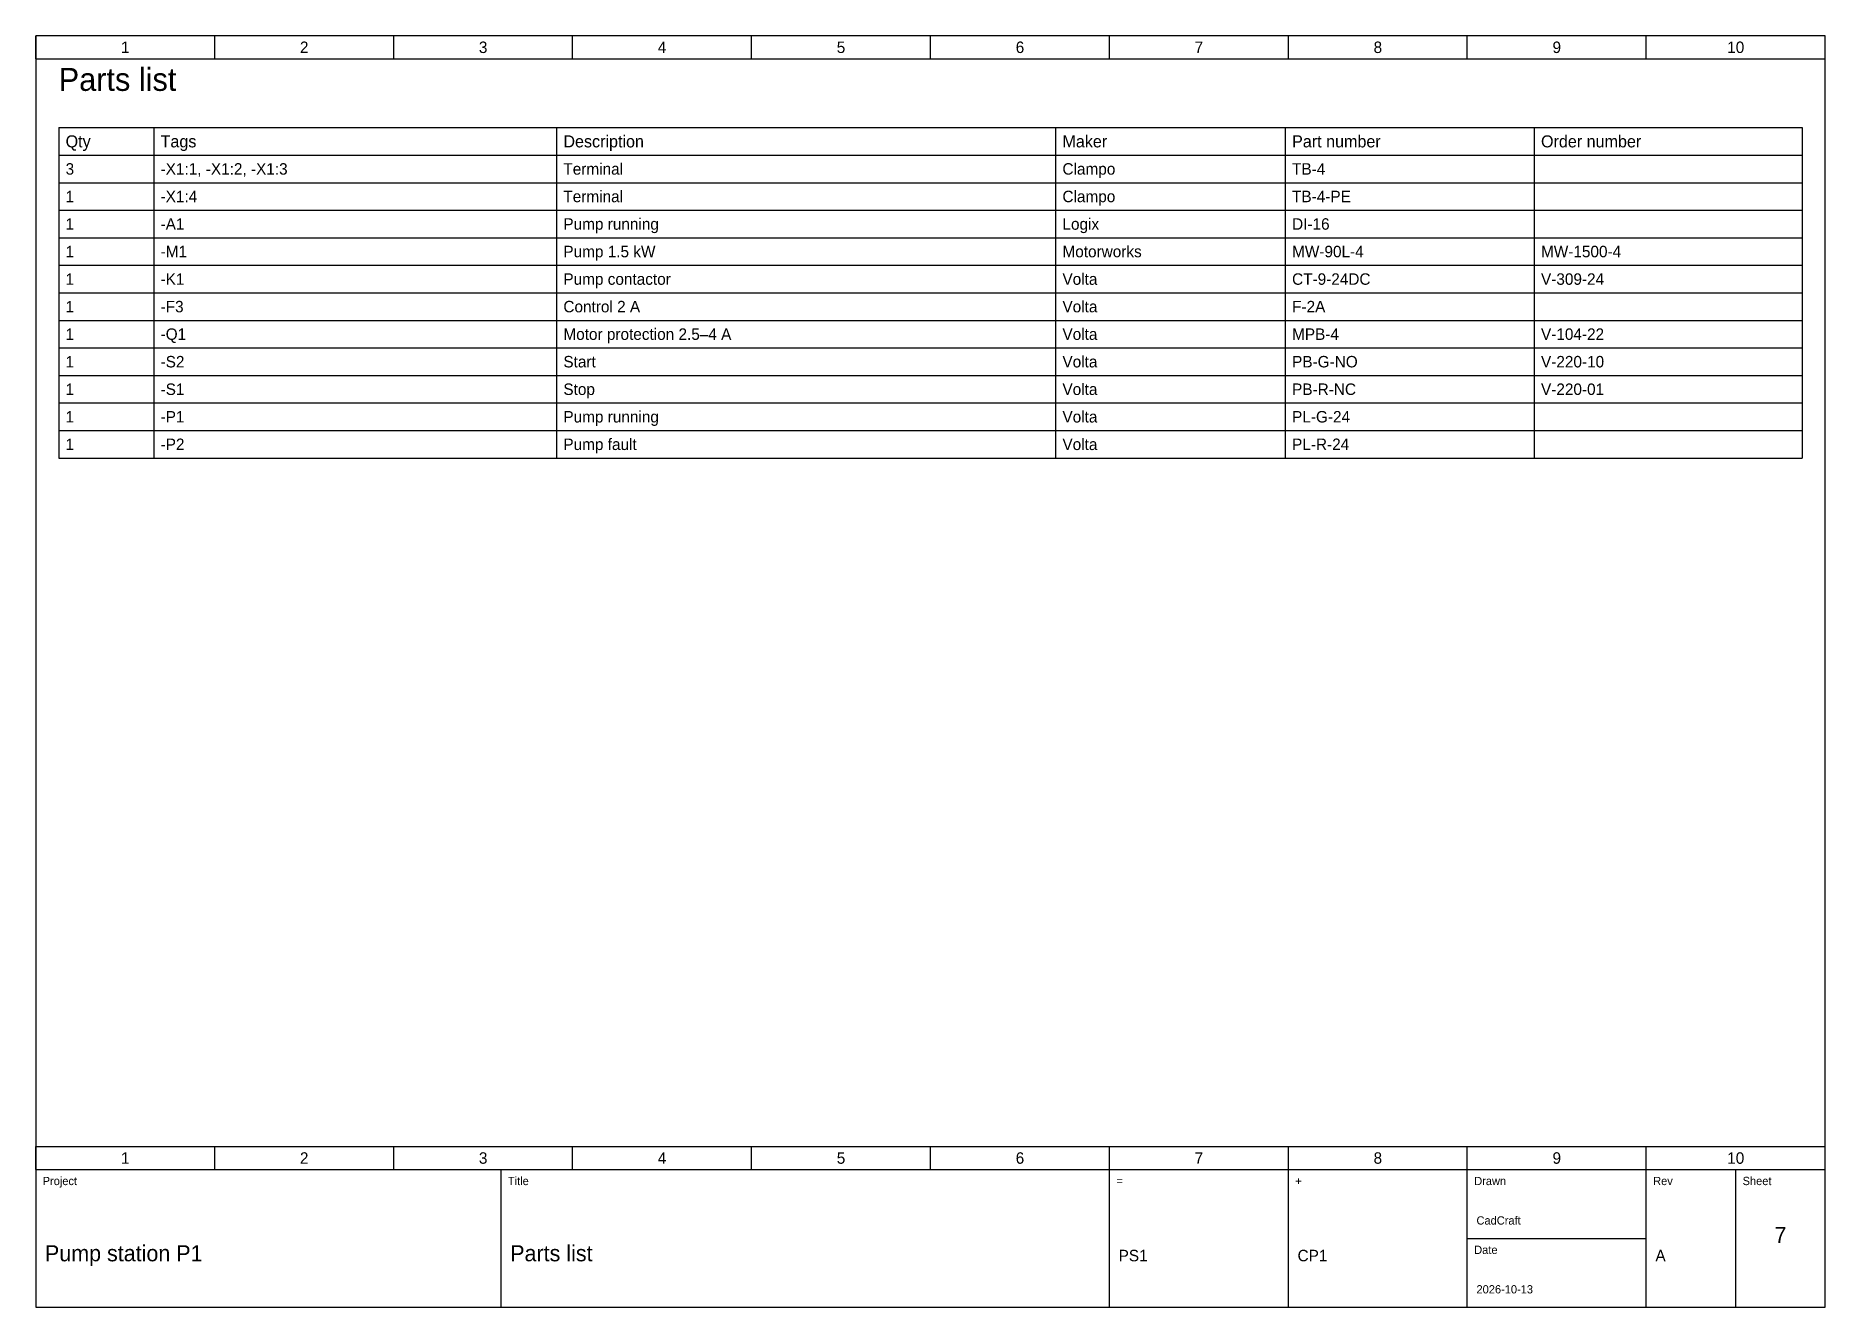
# Paper-space layout 'Parts list' of a CAD drawing. Header units: millimetres. Extents: x 20 to 410, y 10 to 287.
import ezdxf
from ezdxf.enums import TextEntityAlignment as Align

# ---------------------------------------------------------------- set-up
doc = ezdxf.new("R2010")
doc.units = ezdxf.units.MM
doc.layers.add('EL-FRAME', color=7, linetype='Continuous')
doc.layers.add('EL-REPORT', color=7, linetype='Continuous')

# ---------------------------------------------------------------- blocks, each defined once
blk = doc.blocks.new('EL_FRAME_A3')
for p, q in [((20, 282), (20, 287)), ((59, 282), (59, 287)), ((98, 282), (98, 287)), ((137, 282), (137, 287)), ((176, 282), (176, 287)), ((215, 282), (215, 287)), ((254, 282), (254, 287)), ((293, 282), (293, 287)), ((332, 282), (332, 287)), ((371, 282), (371, 287)), ((410, 282), (410, 287)), ((20, 282), (410, 282)), ((20, 45), (410, 45)), ((20, 40), (20, 45)), ((59, 40), (59, 45)), ((98, 40), (98, 45)), ((137, 40), (137, 45)), ((176, 40), (176, 45)), ((215, 40), (215, 45)), ((254, 40), (254, 45)), ((293, 40), (293, 45)), ((332, 40), (332, 45)), ((371, 40), (371, 45)), ((410, 40), (410, 45)), ((20, 40), (410, 40)), ((121.4, 10), (121.4, 40)), ((254, 10), (254, 40)), ((293, 10), (293, 40)), ((332, 10), (332, 40)), ((371, 10), (371, 40)), ((390.5, 10), (390.5, 40)), ((332, 25), (371, 25))]:
    blk.add_line(p, q)
at = {"flags": 128}
blk.add_lwpolyline([(20, 10), (410, 10), (410, 287), (20, 287)], close=True, dxfattribs=at)
for s, p in [('1', (39.5, 284.5)), ('2', (78.5, 284.5)), ('3', (117.5, 284.5)), ('4', (156.5, 284.5)), ('5', (195.5, 284.5)), ('6', (234.5, 284.5)), ('7', (273.5, 284.5)), ('8', (312.5, 284.5)), ('9', (351.5, 284.5)), ('10', (390.5, 284.5)), ('1', (39.5, 42.5)), ('2', (78.5, 42.5)), ('3', (117.5, 42.5)), ('4', (156.5, 42.5)), ('5', (195.5, 42.5)), ('6', (234.5, 42.5)), ('7', (273.5, 42.5)), ('8', (312.5, 42.5)), ('9', (351.5, 42.5)), ('10', (390.5, 42.5))]:
    blk.add_text(s, height=2.5).set_placement(p, align=Align.MIDDLE_CENTER)
for s, p in [('Project', (21.5, 37.5)), ('Title', (122.9, 37.5)), ('=', (255.5, 37.5)), ('+', (294.5, 37.5)), ('Drawn', (333.5, 37.5)), ('Rev', (372.5, 37.5)), ('Sheet', (392, 37.5)), ('Date', (333.5, 22.5))]:
    blk.add_text(s, height=1.8).set_placement(p, align=Align.MIDDLE_LEFT)
for tag, p, height in [('DRAWN', (334, 28), 1.8), ('PROJECT', (22, 20), 3.5), ('TITLE', (123.4, 20), 3.5), ('PLANT', (256, 20), 2.5), ('LOC', (295, 20), 2.5), ('REV', (373, 20), 2.5), ('DATE', (334, 13), 1.8)]:
    blk.add_attdef(tag, p, '', height=height)
for tag, height, p in [('SHEET', 3.5, (400.25, 24)), ('SHEETS', 1.8, (400.25, 16))]:
    blk.add_attdef(tag, text='', height=height).set_placement(p, align=Align.CENTER)
at = {"flags": 3}
blk.add_attdef('EL', (0, 0), '', height=1, dxfattribs=at)

psp = doc.layouts.new('Parts list')

# ---------------------------------------------------------------- linework, layer by layer
at = {"layer": 'EL-REPORT'}
for p, q in [((25, 267), (405, 267)), ((25, 267), (25, 195)), ((45.7, 267), (45.7, 195)), ((133.49, 267), (133.49, 195)), ((242.26, 267), (242.26, 195)), ((292.31, 267), (292.31, 195)), ((346.56, 267), (346.56, 195)), ((405, 267), (405, 195)), ((25, 261), (405, 261)), ((25, 255), (405, 255)), ((25, 249), (405, 249)), ((25, 243), (405, 243)), ((25, 237), (405, 237)), ((25, 231), (405, 231)), ((25, 225), (405, 225)), ((25, 219), (405, 219)), ((25, 213), (405, 213)), ((25, 207), (405, 207)), ((25, 201), (405, 201)), ((25, 195), (405, 195))]:
    psp.add_line(p, q, dxfattribs=at)

# ---------------------------------------------------------------- block references
at = {"layer": 'EL-FRAME'}
psp.add_blockref('EL_FRAME_A3', (0, 0), dxfattribs=at).add_auto_attribs({'PROJECT': 'Pump station P1', 'TITLE': 'Parts list', 'PLANT': 'PS1', 'LOC': 'CP1', 'DRAWN': 'CadCraft', 'DATE': '2026-10-13', 'REV': 'A', 'SHEET': '7'})

# ---------------------------------------------------------------- texts
at = {"layer": 'EL-REPORT'}
psp.add_text('Parts list', height=5, dxfattribs=at).set_placement((25, 275))
for s, height, p in [('Qty', 2.625, (26.5, 264)), ('Tags', 2.625, (47.2, 264)), ('Description', 2.625, (134.99, 264)), ('Maker', 2.625, (243.76, 264)), ('Part number', 2.625, (293.81, 264)), ('Order number', 2.625, (348.06, 264)), ('3', 2.5, (26.5, 258)), ('-X1:1, -X1:2, -X1:3', 2.5, (47.2, 258)), ('Terminal', 2.5, (134.99, 258)), ('Clampo', 2.5, (243.76, 258)), ('TB-4', 2.5, (293.81, 258)), ('1', 2.5, (26.5, 252)), ('-X1:4', 2.5, (47.2, 252)), ('Terminal', 2.5, (134.99, 252)), ('Clampo', 2.5, (243.76, 252)), ('TB-4-PE', 2.5, (293.81, 252)), ('1', 2.5, (26.5, 246)), ('-A1', 2.5, (47.2, 246)), ('Pump running', 2.5, (134.99, 246)), ('Logix', 2.5, (243.76, 246)), ('DI-16', 2.5, (293.81, 246)), ('1', 2.5, (26.5, 240)), ('-M1', 2.5, (47.2, 240)), ('Pump 1.5 kW', 2.5, (134.99, 240)), ('Motorworks', 2.5, (243.76, 240)), ('MW-90L-4', 2.5, (293.81, 240)), ('MW-1500-4', 2.5, (348.06, 240)), ('1', 2.5, (26.5, 234)), ('-K1', 2.5, (47.2, 234)), ('Pump contactor', 2.5, (134.99, 234)), ('Volta', 2.5, (243.76, 234)), ('CT-9-24DC', 2.5, (293.81, 234)), ('V-309-24', 2.5, (348.06, 234)), ('1', 2.5, (26.5, 228)), ('-F3', 2.5, (47.2, 228)), ('Control 2 A', 2.5, (134.99, 228)), ('Volta', 2.5, (243.76, 228)), ('F-2A', 2.5, (293.81, 228)), ('1', 2.5, (26.5, 222)), ('-Q1', 2.5, (47.2, 222)), ('Motor protection 2.5–4 A', 2.5, (134.99, 222)), ('Volta', 2.5, (243.76, 222)), ('MPB-4', 2.5, (293.81, 222)), ('V-104-22', 2.5, (348.06, 222)), ('1', 2.5, (26.5, 216)), ('-S2', 2.5, (47.2, 216)), ('Start', 2.5, (134.99, 216)), ('Volta', 2.5, (243.76, 216)), ('PB-G-NO', 2.5, (293.81, 216)), ('V-220-10', 2.5, (348.06, 216)), ('1', 2.5, (26.5, 210)), ('-S1', 2.5, (47.2, 210)), ('Stop', 2.5, (134.99, 210)), ('Volta', 2.5, (243.76, 210)), ('PB-R-NC', 2.5, (293.81, 210)), ('V-220-01', 2.5, (348.06, 210)), ('1', 2.5, (26.5, 204)), ('-P1', 2.5, (47.2, 204)), ('Pump running', 2.5, (134.99, 204)), ('Volta', 2.5, (243.76, 204)), ('PL-G-24', 2.5, (293.81, 204)), ('1', 2.5, (26.5, 198)), ('-P2', 2.5, (47.2, 198)), ('Pump fault', 2.5, (134.99, 198)), ('Volta', 2.5, (243.76, 198)), ('PL-R-24', 2.5, (293.81, 198))]:
    psp.add_text(s, height=height, dxfattribs=at).set_placement(p, align=Align.MIDDLE_LEFT)

doc.saveas('drawing.dxf')
